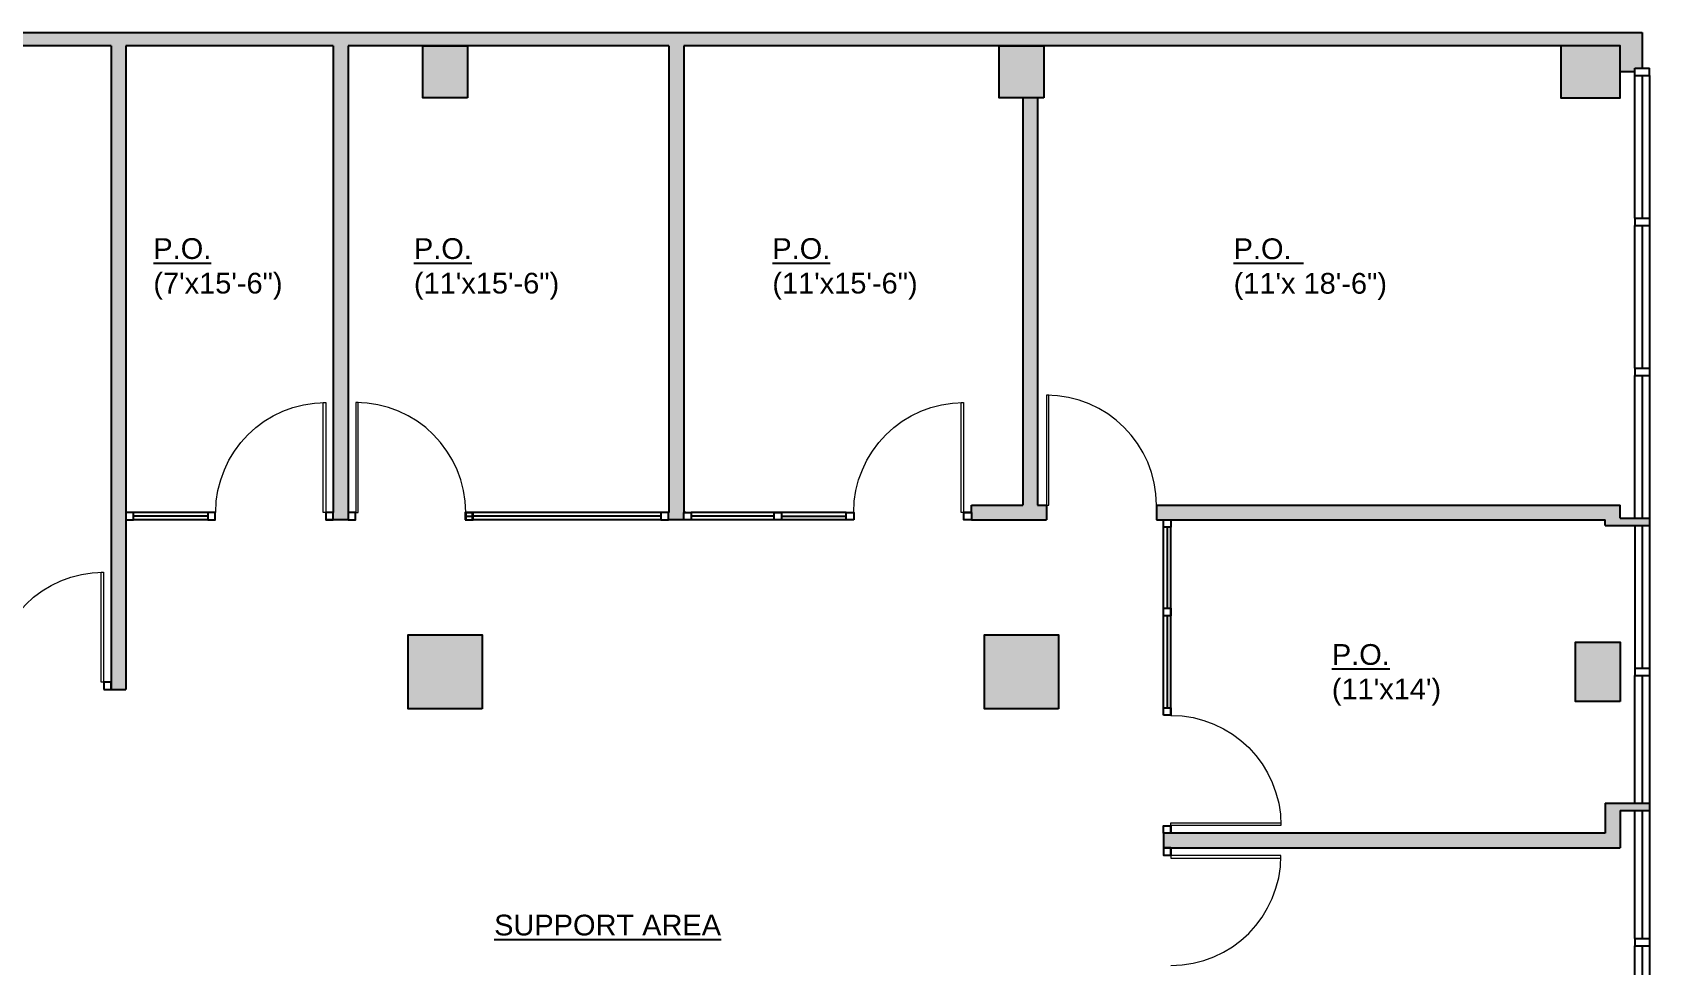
# Model space of a CAD drawing. Header units: inches. Extents: x 0 to 8116, y 4 to 1630.
# Drawn here: x 2857 to 3512, y 1176 to 1554 of the extents above; entities that cross this region are included whole.
import ezdxf

# ---------------------------------------------------------------- set-up
doc = ezdxf.new("R2010")
doc.units = ezdxf.units.IN
doc.header["$MEASUREMENT"] = 0
doc.layers.add('0-BACKGROUND', color=7, linetype='Continuous')
doc.layers.add('ADOOR', color=2, linetype='Continuous', lineweight=9)
doc.styles.add('ARCH-STYLE', font='arial.ttf')

# ---------------------------------------------------------------- blocks, each defined once
blk = doc.blocks.new('45DR')
at = {"layer": 'ADOOR'}
blk.add_lwpolyline([(0, 1), (0, 0), (0.023, 0), (0.023, 1)], close=True, dxfattribs=at)
blk.add_arc((0, 0), 1, 0, 90, dxfattribs=at)
blk = doc.blocks.new('520block')
at = {"layer": '0-BACKGROUND'}
for points in [[(111.52, 1393.5), (580.65, 1393.5), (580.65, 1132.8), (586.65, 1132.8), (586.65, 1393.5), (670.65, 1393.5), (670.65, 1204.5), (670.65, 1201.5), (676.65, 1201.5), (676.65, 1204.5), (676.65, 1393.5), (806.65, 1393.5), (806.65, 1204.5), (806.43, 1204.5), (806.43, 1201.5), (812.65, 1201.5), (812.65, 1204.5), (812.65, 1393.5), (1168, 1393.5), (1192, 1393.5), (1192, 1383), (1198, 1383), (1198, 1384.5), (1201, 1384.5), (1201, 1399), (83.86, 1399), (83.86, 1233.59), (96.18, 1233.59), (96.18, 1379.57), (111.52, 1379.57)], [(956, 1372.5), (950, 1372.5), (950, 1207.5), (929.18, 1207.5), (929.18, 1204.5), (929.18, 1201.5), (959.58, 1201.5), (959.58, 1207.5), (956, 1207.5)], [(1192, 1207.5), (1004.13, 1207.5), (1004.13, 1201.5), (1186, 1201.5), (1186, 1199.25), (1204, 1199.25), (1204, 1202.25), (1192, 1202.25)], [(1192, 1152), (1174, 1152), (1174, 1128), (1192, 1128)], [(1192, 1083.75), (1204, 1083.75), (1204, 1086.75), (1186, 1086.75), (1186, 1074.64), (1007.06, 1074.64), (1007.06, 1068.64), (1010.06, 1068.64), (1192, 1068.64)]]:
    blk.add_hatch(color=256, dxfattribs=at).paths.add_polyline_path(points)
h = blk.add_hatch(color=256, dxfattribs=at)
h.paths.add_polyline_path([(473.5, 1372.5), (491.5, 1372.5), (491.5, 1393.5), (473.5, 1393.5)])
h.paths.add_polyline_path([(725, 1393.5), (707, 1393.5), (707, 1372.5), (725, 1372.5)])
h.paths.add_polyline_path([(958.5, 1393.5), (940.5, 1393.5), (940.5, 1372.5), (958.5, 1372.5)])
h.paths.add_polyline_path([(1168, 1372.5), (1192, 1372.5), (1192, 1393.5), (1168, 1393.5)])
h = blk.add_hatch(color=256, dxfattribs=at)
h.paths.add_polyline_path([(701, 1155), (701, 1125), (731, 1125), (731, 1155)])
h.paths.add_polyline_path([(964.5, 1125), (964.5, 1155), (934.5, 1155), (934.5, 1125)])
h.paths.add_polyline_path([(473.5, 1149), (473.5, 1131), (491.5, 1131), (491.5, 1149)])
for p, q in [((83.86, 1399), (1201, 1399)), ((1201, 1399), (1201, 1384.5)), ((580.65, 1393.5), (111.52, 1393.5)), ((580.65, 1393.5), (580.65, 1132.8)), ((670.65, 1393.5), (586.65, 1393.5)), ((586.65, 1393.5), (586.65, 1132.8)), ((670.65, 1393.5), (670.65, 1204.5)), ((806.65, 1393.5), (676.65, 1393.5)), ((676.65, 1393.5), (676.65, 1204.5)), ((806.65, 1393.5), (806.65, 1204.5)), ((1168, 1393.5), (812.65, 1393.5)), ((812.65, 1393.5), (812.65, 1204.5)), ((1198, 1383), (1192, 1383)), ((1198, 1384.5), (1204, 1384.5)), ((1198, 1381.5), (1198, 1384.5)), ((1204, 1381.5), (1204, 1384.5)), ((1198, 1323.75), (1198, 1381.5)), ((1198, 1381.5), (1204, 1381.5)), ((1201, 1381.5), (1201, 1323.75)), ((1204, 1381.5), (1204, 22.5)), ((950, 1372.5), (950, 1207.5)), ((956, 1372.5), (956, 1207.5)), ((1204, 1354.3), (1204, 1351.3)), ((1198, 1323.75), (1204, 1323.75)), ((1198, 1323.75), (1198, 1320.75)), ((1198, 1320.75), (1204, 1320.75)), ((1198, 1263), (1198, 1320.75)), ((1201, 1320.75), (1201, 1263)), ((1035.44, 1305.46), (1063.69, 1305.46)), ((1204, 1308.55), (1204, 1305.55)), ((1198, 1263), (1204, 1263)), ((1198, 1263), (1198, 1260)), ((1198, 1262.8), (1198, 1259.8)), ((1198, 1260), (1204, 1260)), ((1198, 1202.25), (1198, 1260)), ((1201, 1260), (1201, 1202.25)), ((1204, 1262.8), (1204, 1259.8)), ((586.65, 1242.49), (586.65, 1147.65)), ((1204, 1215.55), (1204, 1212.55)), ((929.18, 1204.5), (929.18, 1207.5)), ((929.18, 1207.5), (950, 1207.5)), ((956, 1207.5), (959.58, 1207.5)), ((959.58, 1207.5), (959.58, 1201.5)), ((1004.13, 1207.5), (1192, 1207.5)), ((1004.13, 1207.5), (1004.13, 1201.5)), ((1192, 1202.25), (1192, 1207.5)), ((619.8, 1204.5), (589.65, 1204.5)), ((619.8, 1203), (589.65, 1203)), ((619.8, 1201.5), (589.65, 1201.5)), ((623.02, 1204.5), (622.8, 1204.5)), ((676.65, 1201.5), (667.54, 1201.5)), ((724.03, 1204.5), (727.32, 1204.5)), ((724.03, 1203), (727.32, 1203)), ((724.03, 1201.5), (727.32, 1201.5)), ((803.43, 1204.5), (727.03, 1204.5)), ((803.43, 1203), (727.03, 1203)), ((803.43, 1201.5), (727.03, 1201.5)), ((806.65, 1204.5), (806.43, 1204.5)), ((812.54, 1201.5), (806.54, 1201.5)), ((813.49, 1204.5), (812.65, 1204.5)), ((878.51, 1204.5), (815.65, 1204.5)), ((849.32, 1203), (815.65, 1203)), ((878.51, 1201.5), (815.65, 1201.5)), ((878.51, 1202.9), (852.32, 1202.9)), ((929.18, 1204.5), (926.18, 1204.5)), ((929.18, 1201.5), (926.18, 1201.5)), ((929.18, 1201.5), (959.58, 1201.5)), ((1004.13, 1201.5), (1186, 1201.5)), ((1186, 1199.25), (1186, 1201.5)), ((1186, 1199.25), (1204, 1199.25)), ((1192, 1202.25), (1204, 1202.25)), ((1198, 1199.25), (1198, 1141.5)), ((1201, 1199.25), (1201, 1141.5)), ((1007.06, 1122.39), (1007.06, 1198.5)), ((1008.56, 1198.5), (1008.56, 1165.71)), ((1010.06, 1122.39), (1010.06, 1198.5)), ((1204, 1168.08), (1204, 1165.08)), ((1008.56, 1162.71), (1008.56, 1125.39)), ((1198, 1141.5), (1198, 1138.5)), ((1198, 1141.5), (1204, 1141.5)), ((1198, 1086.75), (1198, 1138.5)), ((1198, 1138.5), (1204, 1138.5)), ((1201, 1138.5), (1201, 1086.75)), ((580.65, 1132.8), (586.65, 1132.8)), ((1204, 1122.11), (1204, 1119.11)), ((1186, 1086.75), (1186, 1074.64)), ((1186, 1086.75), (1204, 1086.75)), ((1192, 1083.75), (1192, 1068.64)), ((1192, 1083.75), (1204, 1083.75)), ((1198, 1032), (1198, 1083.75)), ((1201, 1083.75), (1201, 1032)), ((1007.06, 1074.64), (1007.06, 1077.64)), ((1010.06, 1074.64), (1010.06, 1077.64)), ((1007.06, 1074.64), (1007.06, 1068.64)), ((1186, 1074.64), (1007.06, 1074.64)), ((1007.06, 1068.64), (1007.06, 1065.64)), ((1007.06, 1068.64), (1192, 1068.64)), ((1010.06, 1068.64), (1010.06, 1065.64)), ((1204, 1074.64), (1204, 1068.64)), ((1198, 1032), (1198, 1029)), ((1198, 1032), (1204, 1032)), ((1198, 977.25), (1198, 1029)), ((1198, 1029), (1204, 1029)), ((1201, 1029), (1201, 977.25)), ((1204, 1028.16), (1204, 1025.16))]:
    blk.add_line(p, q, dxfattribs=at)
for points in [[(725, 1372.5), (707, 1372.5), (707, 1393.5), (725, 1393.5)], [(958.5, 1372.5), (940.5, 1372.5), (940.5, 1393.5), (958.5, 1393.5)], [(586.65, 1201.5), (589.65, 1201.5), (589.65, 1204.5), (586.65, 1204.5)], [(619.8, 1201.5), (622.8, 1201.5), (622.8, 1204.5), (619.8, 1204.5)], [(667.65, 1201.5), (670.65, 1201.5), (670.65, 1204.5), (667.65, 1204.5)], [(676.65, 1201.5), (679.65, 1201.5), (679.65, 1204.5), (676.65, 1204.5)], [(724.03, 1201.5), (727.03, 1201.5), (727.03, 1204.5), (724.03, 1204.5)], [(724.32, 1201.5), (727.32, 1201.5), (727.32, 1204.5), (724.32, 1204.5)], [(803.43, 1201.5), (806.43, 1201.5), (806.43, 1204.5), (803.43, 1204.5)], [(815.65, 1201.5), (812.65, 1201.5), (812.65, 1204.5), (815.65, 1204.5)], [(852.32, 1201.5), (849.32, 1201.5), (849.32, 1204.5), (852.32, 1204.5)], [(881.51, 1201.5), (878.51, 1201.5), (878.51, 1204.5), (881.51, 1204.5)], [(929.18, 1201.5), (926.18, 1201.5), (926.18, 1204.5), (929.18, 1204.5)], [(1007.06, 1198.5), (1007.06, 1201.5), (1010.06, 1201.5), (1010.06, 1198.5)], [(1007.06, 1162.71), (1007.06, 1165.71), (1010.06, 1165.71), (1010.06, 1162.71)], [(731, 1125), (701, 1125), (701, 1155), (731, 1155)], [(964.5, 1125), (934.5, 1125), (934.5, 1155), (964.5, 1155)], [(1192, 1128), (1174, 1128), (1174, 1152), (1192, 1152)], [(577.65, 1132.8), (580.65, 1132.8), (580.65, 1135.8), (577.65, 1135.8)], [(1007.06, 1122.39), (1007.06, 1125.39), (1010.06, 1125.39), (1010.06, 1122.39)], [(1007.06, 1074.64), (1007.06, 1077.64), (1010.06, 1077.64), (1010.06, 1074.64)], [(1007.06, 1068.64), (1007.06, 1065.64), (1010.06, 1065.64), (1010.06, 1068.64)]]:
    blk.add_lwpolyline(points, close=True, dxfattribs=at)
blk.add_lwpolyline([(1168, 1393.5), (1168, 1372.5), (1192, 1372.5), (1192, 1393.5), (1168, 1393.5)], dxfattribs=at)
at = {"layer": '0-BACKGROUND', "yscale": 44.54584335435582, "zscale": 44.54584335435582}
for p, xscale in [((959.58, 1207.5), 44.54584335435582), ((667.57, 1204.5), -44.54584335435582), ((679.77, 1204.5), 44.54584335435582), ((926.06, 1204.5), -44.54584335435582), ((577.57, 1135.8), -44.54584335435582)]:
    blk.add_blockref('45DR', p, dxfattribs=dict(at, xscale=xscale))
at = {"layer": '0-BACKGROUND', "yscale": 44.54584335435582, "zscale": 44.54584335435582, "rotation": 270}
for p, xscale in [((1010.06, 1077.76), -44.54584335435582), ((1010.06, 1065.53), 44.54584335435582)]:
    blk.add_blockref('45DR', p, dxfattribs=dict(at, xscale=xscale))
at = {"layer": '0-BACKGROUND', "style": 'ARCH-STYLE'}
for s, p in [('P.O. ', (1035.44, 1307.14)), ('(11\'x 18\'-6")', (1035.45, 1293.14))]:
    blk.add_text(s, height=8.4, dxfattribs=at).set_placement(p)
at = {"layer": '0-BACKGROUND', "char_height": 8.4, "attachment_point": 1, "style": 'ARCH-STYLE'}
for s, insert, width in [('{\\LP.O. \\P}(7\'x15\'-6")', (597.76, 1315.61), 83.75), ('{\\LP.O. \\P}(11\'x15\'-6")', (703.33, 1315.61), 83.75), ('{\\LP.O. \\P}(11\'x15\'-6")', (848.55, 1315.61), 83.75), ("{\\LP.O. \\P}(11'x14')", (1075.24, 1151.19), 54), ('{\\LSUPPORT AREA}', (735.83, 1041.58), 109.9668)]:
    blk.add_mtext(s, dxfattribs=dict(at, insert=insert, width=width))

msp = doc.modelspace()

# ---------------------------------------------------------------- block references
msp.add_blockref('520block', (2308.463, 155.154))

doc.saveas('drawing.dxf')
